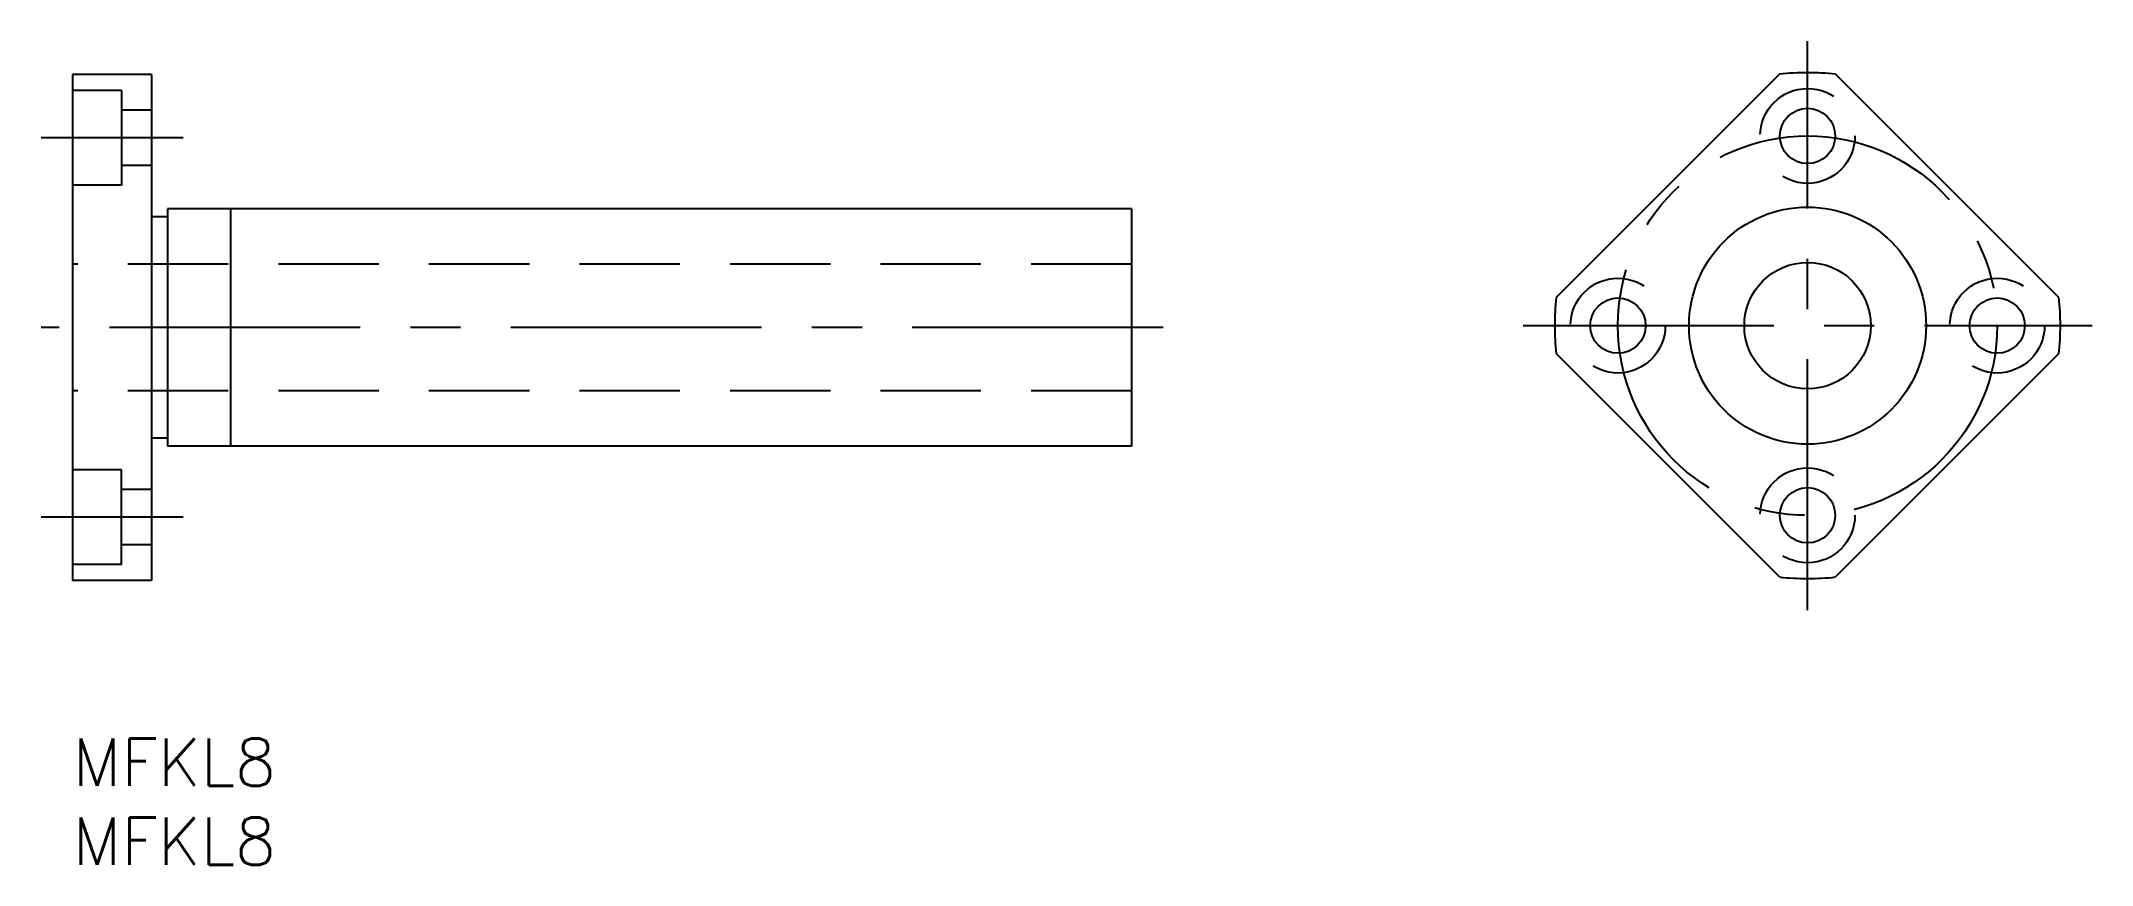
# Model space of a CAD drawing. Extents: x -2 to 128, y -8 to 44.
import ezdxf

# ---------------------------------------------------------------- set-up
doc = ezdxf.new("R2010")
doc.units = 0
doc.header["$LTSCALE"] = 0.5
doc.linetypes.add('CENTER', pattern=[50.8, 31.75, -6.35, 6.35, -6.35])
doc.linetypes.add('DASHED', pattern=[19.05, 12.7, -6.35])
for name, color, linetype in [('MSM_CENTER', 1, 'CENTER'), ('MSM_CONTINUOUS', 7, 'CONTINUOUS'), ('MSM_DASHED', 4, 'DASHED'), ('MSM_PART_NUMBER', 7, 'CONTINUOUS')]:
    doc.layers.add(name, color=color, linetype=linetype)
doc.styles.get("Standard").update_dxf_attribs({"font": 'txt.shx', "height": 3, "bigfont": 'bigfont.shx'})

# ---------------------------------------------------------------- blocks, each defined once
blk = doc.blocks.new('*U20')
at = {"layer": 'MSM_PART_NUMBER'}
blk.add_text('MFKL8', height=3, dxfattribs=at).set_placement((0, -3))
blk = doc.blocks.new('*U21')
at = {"layer": 'MSM_PART_NUMBER'}
blk.add_text('MFKL8', height=3, dxfattribs=at).set_placement((0, -8))

msp = doc.modelspace()

# ---------------------------------------------------------------- linework, layer by layer
at = {"layer": 'MSM_CENTER'}
for p, q in [((109.78, 8.12), (109.78, 44.12)), ((7, 38), (-2, 38)), ((69, 26), (-2, 26)), ((91.78, 26.12), (127.78, 26.12)), ((7, 14), (-2, 14))]:
    msp.add_line(p, q, dxfattribs=at)
msp.add_circle((109.78, 26.12), 12, dxfattribs=at)
at = {"layer": 'MSM_CONTINUOUS'}
for p, q in [((0, 42), (0, 10)), ((5, 42), (0, 42)), ((5, 42), (5, 10)), ((108, 42.03), (93.88, 27.9)), ((125.68, 27.9), (111.55, 42.03)), ((6, 33), (5, 33)), ((6, 33.5), (6, 18.5)), ((67, 33.5), (6, 33.5)), ((10, 33.5), (10, 18.5)), ((67, 33.5), (67, 18.5)), ((108, 10.22), (93.88, 24.35)), ((125.68, 24.35), (111.55, 10.22)), ((6, 19), (5, 19)), ((67, 18.5), (6, 18.5)), ((5, 10), (0, 10))]:
    msp.add_line(p, q, dxfattribs=at)
for centre, radius in [((109.78, 38.12), 1.75), ((109.78, 26.12), 7.5), ((109.78, 26.12), 4), ((97.78, 26.12), 1.75), ((121.78, 26.12), 1.75), ((109.78, 14.12), 1.75)]:
    msp.add_circle(centre, radius, dxfattribs=at)
for start, end in [(83.6248, 96.3752), (173.6248, 186.3752), (353.6248, 6.3752), (263.6248, 276.3752)]:
    msp.add_arc((109.78, 26.12), 16, start, end, dxfattribs=at)
at = {"layer": 'MSM_DASHED'}
for p, q in [((3.1, 41), (0, 41)), ((3.1, 41), (3.1, 35)), ((5, 39.75), (3.1, 39.75)), ((5, 36.25), (3.1, 36.25)), ((3.1, 35), (0, 35)), ((67, 30), (0, 30)), ((67, 22), (0, 22)), ((3.1, 17), (0, 17)), ((3.1, 11), (3.1, 17)), ((5, 15.75), (3.1, 15.75)), ((5, 12.25), (3.1, 12.25)), ((3.1, 11), (0, 11))]:
    msp.add_line(p, q, dxfattribs=at)
for centre in [(109.78, 38.12), (97.78, 26.12), (121.78, 26.12), (109.78, 14.12)]:
    msp.add_circle(centre, 3, dxfattribs=at)

# ---------------------------------------------------------------- block references
at = {"layer": 'MSM_CONTINUOUS'}
for name in ['*U20', '*U21']:
    msp.add_blockref(name, (0, 0), dxfattribs=at)

doc.saveas('drawing.dxf')
